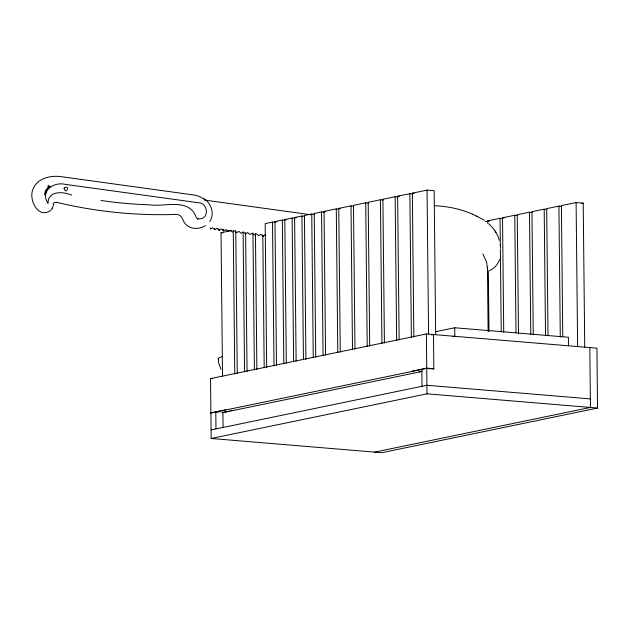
<?xml version="1.0" encoding="UTF-8"?>
<svg xmlns="http://www.w3.org/2000/svg" width="629" height="629" viewBox="0 0 629 629"><rect width="100%" height="100%" fill="white"/><g stroke="black" fill="none" stroke-linecap="round" stroke-linejoin="round"><path stroke-width="0.94" d="M47.906 203.183C39.603 190.854 53.858 181.584 65.149 184.336L197.907 202.664C208.867 202.53 209.63 220.85 197.718 218.656C198.552 220.543 196.413 217.618 195.886 216.541C188.716 197.758 164.428 207.138 149.741 204.85A628.741 512.132 78.3 0 1 100.962 200.47M47.993 203.175C48.103 190.367 63.474 191.452 71.753 195.194M53.292 206.139L53.457 204.354M487.326 268.371L486.634 262.191L482.875 253.927M52.089 208.6L52.726 206.815M499.536 259.651C497.798 264.384 494.3 268.685 489.496 270.494M209.724 221.471C214.961 213.994 211.313 203.442 204.024 198.74M210.141 227.808L210.456 229.058L212.696 227.737L214.835 229.664L217.068 228.343L219.207 230.269L221.447 228.948L223.586 230.874L225.827 229.554L227.957 231.472L230.198 230.159L232.337 232.077L234.578 230.757L236.716 232.683L238.949 231.362L241.088 233.288L243.329 231.967L245.467 233.894L247.708 232.573L249.839 234.499L252.08 233.178L254.218 235.097L256.459 233.776L258.598 235.702L260.838 234.381L262.969 236.307L264.439 235.049L265.973 235.262M53.15 203.694L54.291 202.546L56.437 202.326M51.664 209.512L52.655 208.057M51.035 210.157C38.534 220.016 27.833 199.259 33.251 188.582C37.559 178.133 50.635 175.263 60.801 176.623L194.345 195.053L198.953 196.256L203.214 198.512L205.384 200.399M205.439 225.552C199.047 230.033 188.731 229.412 184.258 222.493C182.701 219.584 181.852 215.582 178.093 214.701A9.553 7.784 78.3 0 0 175.876 214.41A641.666 522.66 78.3 0 1 56.445 202.302M222.532 376.645L221.023 232.746L231.386 230.599M275.172 222.312L272.506 222.092L265.179 223.609L266.68 367.336M276.493 365.3L274.983 221.581L282.319 220.064L284.984 220.284M286.305 363.271L284.795 219.552L292.131 218.035L294.797 218.255M296.117 361.243L294.608 217.524L301.944 216.006L304.609 216.227M314.421 214.198L311.756 213.978L304.42 215.495L305.922 359.214M324.226 212.17L321.561 211.942L314.233 213.459L315.734 357.186M325.547 355.157L324.045 211.43L336.279 208.899L338.945 209.119M340.265 352.106L338.756 208.388L350.998 205.856L353.663 206.076M368.382 203.033L365.716 202.813L353.474 205.345L354.976 349.064M383.092 199.991L380.427 199.763L368.193 202.294L369.695 346.021M397.811 196.94L395.146 196.72L382.904 199.251L384.413 342.978M399.132 339.927L397.622 196.209L409.864 193.677L412.53 193.897M413.843 336.885L412.341 193.166L427.06 190.115L434.159 190.713L435.669 334.612M487.845 223.751L487.813 220.818L500.047 218.287L502.713 218.515M503.727 332.167L502.524 217.776L514.766 215.244L517.431 215.464M532.15 212.421L529.484 212.201L517.242 214.733L518.493 334.007M546.86 209.378L544.195 209.158L531.961 211.69L533.25 334.88M561.579 206.336L558.914 206.108L546.68 208.639L548.008 335.744M584.726 347.043L583.217 203.143L576.109 202.554L561.39 205.597L562.766 336.609M581.377 203.529L583.217 203.143M435.527 331.727L454.712 327.756L568.412 337.246L568.498 345.801M210.534 378.603L426.376 333.944L596.921 348.167L597.55 408.056L381.709 452.707L211.163 438.484L210.534 378.603L212.311 378.744M431.565 334.935L433.483 334.534L433.845 368.995L426.737 368.397L210.896 413.056M452.888 336.712L454.806 336.311L454.712 327.756M210.896 412.821L225.614 409.778M412.019 371.204L426.737 368.162L433.845 368.759M223.798 412.215L229.153 411.107M230.937 410.737L232.722 410.367M419.126 371.802L420.911 371.432M221.84 412.852L422.334 371.377M211.077 429.929L426.918 385.27L590.356 398.904M211.163 438.484L427.005 393.825L597.55 408.056M374.601 452.117L590.442 407.458L589.813 347.578M412.341 193.166L414.118 193.315M397.622 196.209L399.399 196.358M434.553 205.691C447.974 206.343 461.371 209.064 473.613 214.709M502.524 217.776L504.301 217.925M338.756 208.388L340.533 208.537M487.813 220.818L489.59 220.968M485.336 221.337L487.994 221.557M324.045 211.43L325.814 211.58M294.608 217.524L296.385 217.673M284.795 219.552L286.572 219.702M274.983 221.581L276.76 221.73M221.023 232.746L222.8 232.895M219.356 412.097L215.802 411.806L215.983 428.915M44.502 194.652L45.681 194.77M204.92 200.124L310.93 214.756M44.565 193.881L45.728 194.109M44.714 192.938L45.87 193.245M44.95 192.018L46.082 192.403M45.264 191.13L46.373 191.586M476.766 216.172L484.314 220.244M472.733 214.3L477.639 216.565M45.65 190.273L46.727 190.799M46.114 189.455L47.151 190.052M46.648 188.684L47.647 189.345M47.254 187.961L48.197 188.684M47.922 187.293L48.81 188.071M47.78 185.893L49.479 187.513M488.819 223.838C493.592 228.319 497.712 233.791 499.222 240.278M48.63 185.296L50.202 187.01M494.512 230.285L494.913 230.859M495.542 231.771L495.911 232.313M220.944 369.223L218.735 363.192L218.224 358.821A29.775 4.041 -0.6 0 1 222.1 356.714M262.458 235.034L262.969 236.307M223.075 229.601L223.586 230.874L223.264 229.624M218.695 228.995L219.207 230.269L218.892 229.019M214.324 228.39L214.835 229.664L214.513 228.413M227.643 230.23L227.957 231.472M500.307 245.145L500.66 247.637M576.109 202.554L577.619 346.453M558.914 206.108L560.29 337.12M544.195 209.158L545.516 335.281M529.484 212.201L530.766 334.408M514.766 215.244L515.992 332.568M500.047 218.287L500.338 245.664M500.369 248.597L501.234 331.703M488.332 270.682L488.969 331.302M487.459 267.097L488.135 331.546M427.06 190.115L428.561 334.023M426.376 333.944L427.005 393.825M421.831 369.176L422.012 386.285M409.864 193.677L411.366 337.396M395.146 196.72L396.647 340.438M380.427 199.763L381.937 343.489M365.716 202.813L367.218 346.532M350.998 205.856L352.499 349.575M336.279 208.899L337.789 352.617M321.561 211.942L323.07 355.668M311.756 213.978L313.258 357.697M301.944 216.006L303.445 359.725M292.131 218.035L293.633 361.754M282.319 220.064L283.828 363.782M272.506 222.092L274.016 365.819M262.82 235.859L264.204 367.847M255.445 233.461L256.868 369.365M252.96 232.997L254.391 369.876M245.609 232.557L247.055 371.393M243.116 232.093L244.579 371.904M235.749 230.678L237.251 373.422M233.265 230.214L234.766 373.933M222.902 411.885L223.067 427.547M218.53 359.057A40.633 5.512 -0.6 0 1 218.224 358.821M64.024 188.142C66.273 196.059 70.511 183.613 64.024 188.142"/></g></svg>
